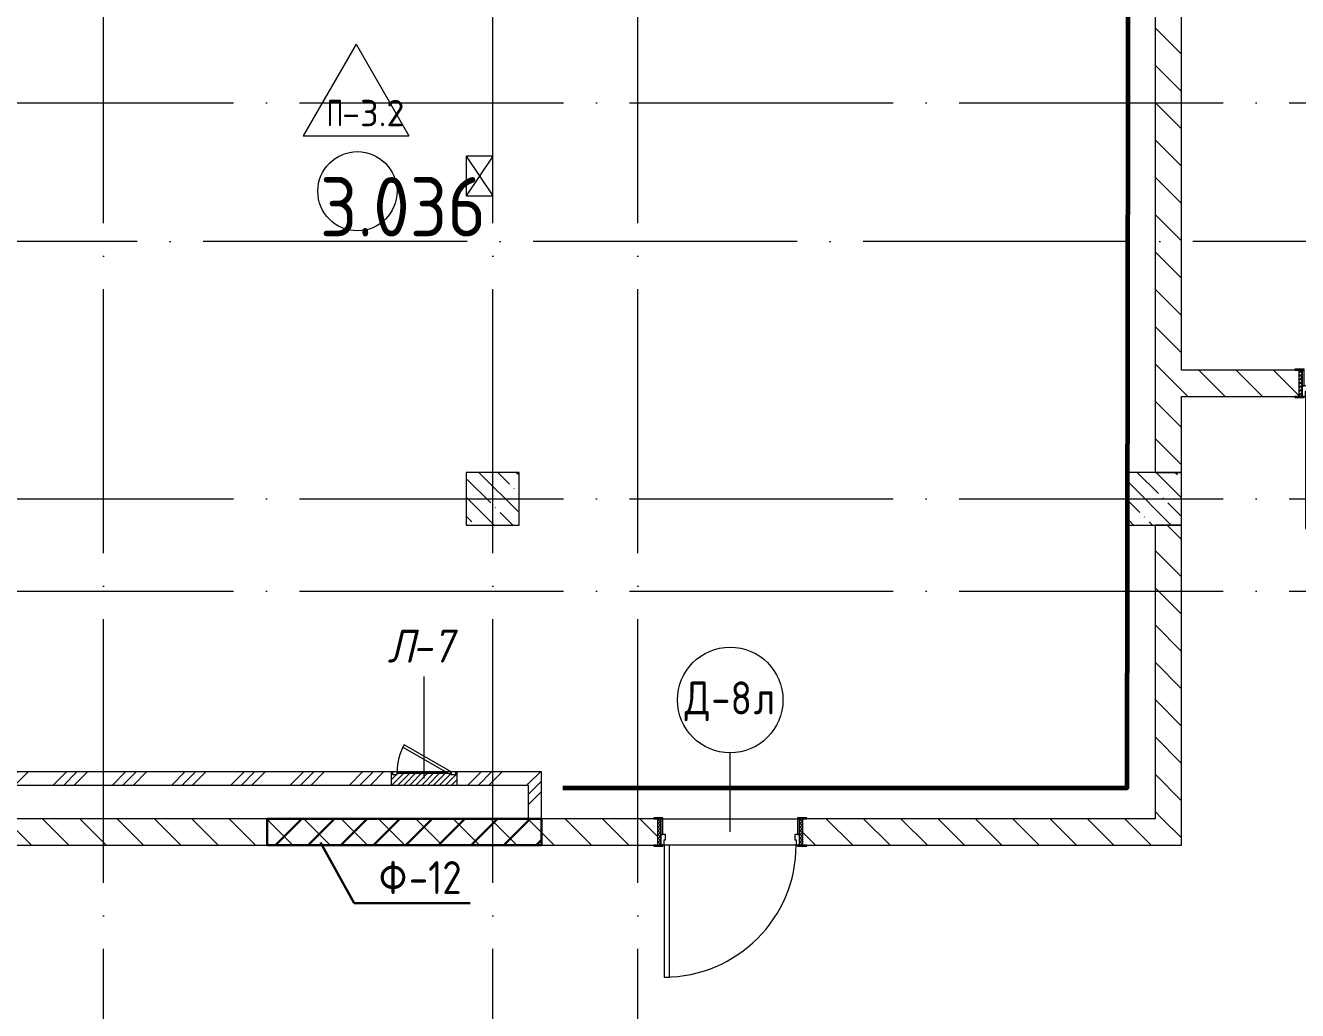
# Model space of a CAD drawing. Header units: millimetres. Extents: x -592259 to 288321, y -552984 to 293768.
# Drawn here: x 148662 to 158303, y -210760 to -203294 of the extents above; entities that cross this region are included whole.
import ezdxf

# ---------------------------------------------------------------- set-up
doc = ezdxf.new("R2010")
doc.units = ezdxf.units.MM
doc.linetypes.add('ADSK_Линия сетки', pattern=[2500, 2000, -250, 0, -250])
for name, color, linetype, lineweight in [('0.1) Блок 3 вып', 6, 'Continuous', 30), ('2)Фархверки', 40, 'Continuous', 30), ('4.2) Штук 4 вып', 6, 'Continuous', 60), ('A-AREA-____-IDEN', 250, 'Continuous', 9), ('A-DETL-GENF-OTLN', 250, 'Continuous', 5), ('A-DOOR-____-IDEN', 250, 'Continuous', 9), ('A-DOOR-____-MCUT', 250, 'Continuous', 5), ('A-DOOR-____-OTLN', 250, 'Continuous', 5), ('A-DOOR-FRAM-MCUT', 250, 'Continuous', 5), ('A-DOOR-FRAM-OTLN', 250, 'Continuous', 5), ('A-FLOR-____-IDEN', 250, 'Continuous', 9), ('A-GENM-____-MCUT', 250, 'Continuous', 25), ('A-GENM-____-OTLN', 250, 'Continuous', 9), ('A-GLAZ-____-OTLN', 250, 'Continuous', 5), ('A-WALL-____-MCUT', 250, 'Continuous', 13), ('A-WALL-____-PATT', 250, 'Continuous', 13), ('I-WALL-____-OTLN', 250, 'Continuous', 9), ('S-COLS-____-MCUT', 250, 'Continuous', 25), ('S-COLS-____-OTLN', 250, 'Continuous', 9), ('S-GRID-____-OTLN', 250, 'Continuous', 9)]:
    doc.layers.add(name, color=color, linetype=linetype, lineweight=lineweight)
doc.styles.add('GOST Common_1', font='', dxfattribs={"width": 0.9, "height": 250})
doc.styles.add('ISOCPEUR_1', font='isocpeur.ttf', dxfattribs={"width": 0.9, "height": 250})
doc.styles.add('ISOCPEUR_2', font='isocpeur.ttf', dxfattribs={"height": 160})
doc.styles.add('ISOCPEUR_I', font='isocpeui.ttf', dxfattribs={"width": 0.9, "height": 12.5})
doc.styles.get('GOST Common_1').set_extended_font_data('GOST Common')
pattern_1 = [(135, (28052.9, -258555.93), (-141.42136, -141.42136), [])]
pattern_2 = [(45, (28052.9, -258555.93), (-224.5064, 224.5064), []), (45, (28132.28, -258555.93), (0, 449.0128), []), (45, (27973.53, -258555.93), (0, 449.0128), [])]
pattern_3 = [(135, (28052.9, -258555.93), (-142.5612, -142.5612), []), (135, (28195.47, -258555.93), (-142.5612, -142.5612), [252.016, -50.403, 3.353, -47.05])]

# ---------------------------------------------------------------- blocks, each defined once
blk = doc.blocks.new('Дверь_СКБ_1Ст_Внутренняя - Д-8л_1100x2100h_Комната инструктора-41874344-АР1_Маркировочный план 3 этажа секция 2_3')
at = {"layer": 'A-DOOR-____-OTLN'}
h = blk.add_hatch(dxfattribs=at)
h.set_pattern_fill('FP_9', color=256, style=0, pattern_type=2)
h.set_pattern_definition([(135, (1751.41, 164.685), (-14.14214, -14.14214), []), (225, (1751.41, 164.685), (14.14214, -14.14214), [])])
h.paths.add_polyline_path([(562.5, 100), (537.5, 100), (537.5, -100), (562.5, -100)])
at = {"layer": 'A-DOOR-FRAM-OTLN'}
h = blk.add_hatch(dxfattribs=at)
h.set_pattern_fill('FP_10', color=256, style=0, pattern_type=2)
h.set_pattern_definition([(45, (-371.384, 164.685), (-14.1421, 14.1421), []), (135, (-371.384, 164.685), (-14.1421, -14.1421), [])])
h.paths.add_polyline_path([(-537.5, 100), (-537.5, -100), (-512.5, -100), (-512.5, 100)])
at = {"layer": 'A-DOOR-____-MCUT'}
for p, q in [((512.5, 1100), (472.5, 1100)), ((472.5, 1100), (472.5, 100)), ((512.5, 100), (512.5, 1100)), ((472.5, 100), (512.5, 100))]:
    blk.add_line(p, q, dxfattribs=at)
at = {"layer": 'A-DOOR-____-OTLN'}
blk.add_arc((512.5, 100), 1000, 90, 180, dxfattribs=at)
at = {"layer": 'A-DOOR-FRAM-MCUT'}
for p, q in [((-497.5, 108), (-567.5, 108)), ((-567.5, 108), (-567.5, 100)), ((-567.5, 100), (-497.5, 100)), ((-512.5, 100), (-537.5, 100)), ((-537.5, 100), (-537.5, -100)), ((-487.5, 100), (-512.5, 100)), ((-512.5, 100), (-512.5, 20)), ((-512.5, -100), (-512.5, 100)), ((-497.5, 100), (-512.5, 100)), ((-512.5, 100), (-512.5, 99)), ((-512.5, 99), (-497.5, 99)), ((-497.5, 100), (-497.5, 108)), ((-497.5, 99), (-497.5, 100)), ((-487.5, 60), (-487.5, 100)), ((512.5, 100), (512.5, 60)), ((537.5, 100), (512.5, 100)), ((592.5, 108), (522.5, 108)), ((522.5, 108), (522.5, 100)), ((537.5, 100), (522.5, 100)), ((522.5, 100), (522.5, 99)), ((522.5, 100), (592.5, 100)), ((522.5, 99), (537.5, 99)), ((537.5, 20), (537.5, 100)), ((562.5, 100), (537.5, 100)), ((537.5, 100), (537.5, -100)), ((537.5, 99), (537.5, 100)), ((562.5, -100), (562.5, 100)), ((592.5, 100), (592.5, 108)), ((-512.5, 20), (-477.5, 20)), ((-497.5, 20), (-512.5, 20)), ((-512.5, 20), (-512.5, -100)), ((-497.5, -100), (-497.5, 20)), ((-477.5, 60), (-487.5, 60)), ((-477.5, 20), (-477.5, 60)), ((512.5, 60), (502.5, 60)), ((502.5, 60), (502.5, 20)), ((502.5, 20), (537.5, 20)), ((537.5, 20), (522.5, 20)), ((522.5, 20), (522.5, -100)), ((537.5, -100), (537.5, 20)), ((-497.5, -100), (-567.5, -100)), ((-567.5, -100), (-567.5, -108)), ((-567.5, -108), (-497.5, -108)), ((-537.5, -100), (-512.5, -100)), ((-512.5, -100), (-497.5, -100)), ((-497.5, -108), (-497.5, -100)), ((522.5, -100), (537.5, -100)), ((592.5, -100), (522.5, -100)), ((522.5, -100), (522.5, -108)), ((522.5, -108), (592.5, -108)), ((537.5, -100), (562.5, -100)), ((592.5, -108), (592.5, -100))]:
    blk.add_line(p, q, dxfattribs=at)
blk = doc.blocks.new('_Wn_-As_OpeningMEP_wall__Rectangular - _Wn_-As_OpeningMEP_wall__Rectangular-40864232-АР1_Маркировочный план 3 этажа секция 2_3')
at = {"layer": 'A-DETL-GENF-OTLN', "lineweight": 5}
for p, q in [((150, -100), (-150, 100)), ((150, 100), (-150, -100)), ((-150, 100), (-150, -100)), ((150, 100), (-150, 100)), ((-150, 100), (-150, -100)), ((150, -100), (150, 100)), ((150, -100), (150, 100)), ((-150, -100), (150, -100))]:
    blk.add_line(p, q, dxfattribs=at)
blk = doc.blocks.new('АР_Люк - ЛРС_ВК_500х400_наружный_NCS S 1000-N-42736189-АР1_Маркировочный план 3 этажа секция 2_3')
at = {"layer": 'A-DOOR-____-OTLN'}
h = blk.add_hatch(dxfattribs=at)
h.set_pattern_fill('FP_144', color=256, style=0, pattern_type=2)
h.set_pattern_definition([(45, (125, 0), (-22.6274, 22.6274), [])])
h.paths.add_polyline_path([(375, -50), (375, 50), (365, 50), (365, 30), (330, 30), (330, 50), (320, 32.7), (290, 50), (-125, 50), (-125, -50), (330, -50)])
h.paths.add_polyline_path([(-80, 30), (-115, 30), (-115, 40), (-80, 40)])
h.paths.add_polyline_path([(-90, 43), (-115, 43), (-115, 48)])
h.paths.add_polyline_path([(-80, 41), (-90, 43), (-80, 43)])
at = {"layer": 'A-DETL-GENF-OTLN', "lineweight": 5}
for p, q in [((375, 50), (-125, 50)), ((-125, 50), (-125, -50)), ((375, -50), (375, 50)), ((-125, -50), (375, -50))]:
    blk.add_line(p, q, dxfattribs=at)
at = {"layer": 'A-DOOR-____-MCUT', "lineweight": 5}
for p, q in [((-25.1, 255), (-35.1, 237.7)), ((-35.1, 237.7), (320, 32.7)), ((330, 50), (-25.1, 255)), ((-80, 50), (-115, 50)), ((-115, 50), (-115, 30)), ((-115, 30), (-80, 30)), ((-80, 30), (-80, 50)), ((320, 32.7), (330, 50)), ((365, 50), (330, 50)), ((330, 50), (330, 30)), ((330, 30), (365, 30)), ((365, 30), (365, 50))]:
    blk.add_line(p, q, dxfattribs=at)
blk.add_arc((330, 50), 410, 150, 180, dxfattribs=at)
at = {"layer": 'A-DOOR-____-OTLN'}
blk.add_line((330, 50), (-25.1, 255), dxfattribs=at)
blk = doc.blocks.new('ASML_АР_Отделка Люка - ВО Отделка люков_Грунтовка 0_Шпатлевка 0_Окраска 0_0-42722003-АР1_Маркировочный план 3 этажа секция 2_3')
at = {"layer": 'A-GENM-____-MCUT', "lineweight": 5}
for p, q in [((-240, 3), (-250, 3)), ((-250, 3), (-250, 0)), ((177.1, 3), (-205, 3)), ((205, 3), (201, 3)), ((250, 3), (240, 3)), ((250, 0), (250, 3)), ((-250, 0), (-240, 0)), ((-205, 0), (182.3, 0)), ((199.2, 0), (205, 0)), ((240, 0), (250, 0))]:
    blk.add_line(p, q, dxfattribs=at)
blk = doc.blocks.new('AAR_СКБ_Марка_Помещения_мал - Номер-28977439-АР1_Маркировочный план 3 этажа секция 2_3')
at = {"layer": 'A-AREA-____-IDEN'}
blk.add_circle((-0.028, 0), 3, dxfattribs=at)
blk = doc.blocks.new('AAR_СКБ_Марка_Перекрытия - Марка пола-17325028-АР1_Маркировочный план 3 этажа секция 2_3')
at = {"layer": 'A-FLOR-____-IDEN'}
for p, q in [((0, 6.932), (-4.002, 0)), ((0, 6.932), (4.002, 0)), ((-4.002, 0), (4.002, 0))]:
    blk.add_line(p, q, dxfattribs=at)
blk = doc.blocks.new('ADSK_Марка_Дверь - Типоразмер_ADSK_Марка-30565456-АР1_Маркировочный план 3 этажа секция 2_3')
at = {"layer": 'A-DOOR-____-IDEN'}
blk.add_circle((0, 0), 4, dxfattribs=at)

msp = doc.modelspace()

# ---------------------------------------------------------------- hatches: boundary and pattern name
at = {"layer": '0.1) Блок 3 вып'}
h = msp.add_hatch(dxfattribs=at)
h.set_pattern_fill('ANSI31', color=256, scale=55)
h.paths.add_polyline_path([(164551.4057, -208660.928), (164752.8838, -208660.928), (164752.8838, -213230.9602), (164551.4057, -213230.9602)])
h.paths.add_polyline_path([(160552.9067, -209505.928), (164552.9057, -209505.928), (164552.9057, -209305.928), (160552.9067, -209305.928)])
h.paths.add_polyline_path([(152572.9052, -209305.928), (150494.4904, -209305.928), (150494.4904, -209505.928), (152572.9052, -209505.928)])
h.paths.add_polyline_path([(142352.8845, -203010.6466), (145652.8838, -203010.6466), (145652.8838, -203210.6466), (142352.8845, -203210.6466)])
h.paths.add_polyline_path([(145652.8838, -205450.9286), (142352.8845, -205450.9286), (142352.8845, -205249.6036), (145652.8838, -205249.6036)])
h.paths.add_polyline_path([(145652.8838, -206680.9292), (145852.9057, -206680.9292), (145852.9057, -200380.9292), (145652.8838, -200380.9292)])
h.paths.add_polyline_path([(145852.9057, -209505.928), (145652.8838, -209505.928), (145652.8838, -207080.9292), (145852.9057, -207080.9292)])
h.paths.add_polyline_path([(142152.8845, -203010.6466), (142352.8845, -203010.6466), (142352.8845, -205450.9286), (142152.8845, -205450.9286)])
at = {"layer": 'A-WALL-____-PATT', "lineweight": 15}
h = msp.add_hatch(dxfattribs=at)
h.set_pattern_fill('FP_1', color=256, style=0, pattern_type=2)
h.set_pattern_definition(pattern_1)
h.paths.add_polyline_path([(157222.885, -206680.9292), (157422.8838, -206680.9292), (157422.885, -200380.9292), (157222.885, -200380.9292), (157222.885, -206235.8078)])
h = msp.add_hatch(dxfattribs=at)
h.set_pattern_fill('FP_1', color=256, style=0, pattern_type=2)
h.set_pattern_definition(pattern_1)
h.paths.add_polyline_path([(160752.8838, -206105.926), (164551.9057, -206105.926), (164551.9057, -205905.926), (159412.9057, -205905.926), (159412.9057, -206105.926), (160716.5295, -206105.926)])
h.paths.add_polyline_path([(157422.885, -206105.926), (158312.9057, -206105.926), (158312.9057, -205905.926), (157422.885, -205905.926), (157422.885, -206005.9289)])
h = msp.add_hatch(dxfattribs=at)
h.set_pattern_fill('FP_1', color=256, style=0, pattern_type=2)
h.set_pattern_definition(pattern_1)
h.paths.add_polyline_path([(157222.885, -209305.928), (157422.885, -209305.928), (157422.885, -207080.9292), (157222.885, -207080.9292), (157222.885, -209105.928)])
h = msp.add_hatch(dxfattribs=at)
h.set_pattern_fill('FP_11', color=256, style=0, pattern_type=2)
h.set_pattern_definition(pattern_2)
h.paths.add_polyline_path([(152472.9052, -209050.428), (152472.9052, -208950.428), (151932.9052, -208950.428), (151932.9052, -209050.428), (152402.8838, -209050.428)])
h.paths.add_polyline_path([(146052.9056, -209050.428), (146052.8838, -208950.428), (145852.9056, -208950.428), (145852.9056, -209050.428), (146052.8838, -209050.428)])
h.paths.add_polyline_path([(149331.3245, -209050.428), (151432.9052, -209050.428), (151432.9052, -208950.428), (146352.9056, -208950.428), (146352.9056, -209050.428), (147157.4448, -209050.428)])
h = msp.add_hatch(dxfattribs=at)
h.set_pattern_fill('FP_11', color=256, style=0, pattern_type=2)
h.set_pattern_definition(pattern_2)
h.paths.add_polyline_path([(152563.8568, -209305.928), (152572.9052, -209305.928), (152572.9052, -208950.428), (152472.9052, -208950.428), (152472.9052, -209305.928), (152558.9052, -209305.928)])
h = msp.add_hatch(dxfattribs=at)
h.set_pattern_fill('FP_1', color=256, style=0, pattern_type=2)
h.set_pattern_definition(pattern_1)
h.paths.add_polyline_path([(157422.885, -209505.928), (157422.885, -209305.928), (154552.9055, -209305.928), (154552.9055, -209505.928), (157115.2016, -209505.928)])
h.paths.add_polyline_path([(153452.9055, -209505.928), (153452.9055, -209305.928), (143692.9056, -209305.928), (143692.9056, -209505.928), (153422.9055, -209505.928)])
h.paths.add_polyline_path([(142302.8838, -209505.928), (143192.9056, -209505.928), (143192.9056, -209305.9281), (139002.9516, -209305.928), (139002.9516, -209505.928), (141902.8838, -209505.928)])
h.paths.add_polyline_path([(137502.9516, -209505.928), (137502.9516, -209305.928), (137152.9516, -209305.9286), (137152.9516, -209505.928), (137472.9516, -209505.928)])
at = {"layer": 'S-COLS-____-OTLN', "lineweight": 5}
h = msp.add_hatch(dxfattribs=at)
h.set_pattern_fill('FP_19', color=256, style=0, pattern_type=2)
h.set_pattern_definition(pattern_3)
h.paths.add_polyline_path([(152402.8838, -207080.9292), (152402.8838, -206680.9292), (152002.8838, -206680.9292), (152002.8838, -207080.9292)])
h = msp.add_hatch(dxfattribs=at)
h.set_pattern_fill('FP_19', color=256, style=0, pattern_type=2)
h.set_pattern_definition(pattern_3)
h.paths.add_polyline_path([(157222.885, -207080.9292), (157422.8838, -207080.9292), (157422.8838, -206680.9292), (157022.8838, -206680.9292), (157022.8838, -207080.9292), (157119.6596, -207080.9292)])

# ---------------------------------------------------------------- linework, layer by layer
at = {"layer": '0.1) Блок 3 вып'}
msp.add_lwpolyline([(152572.9052, -209305.928), (150494.4904, -209305.928), (150494.4904, -209505.928), (152572.9052, -209505.928)], close=True, dxfattribs=at)
at = {"layer": '2)Фархверки'}
msp.add_lwpolyline([(150898.3349, -209485.3779), (151153.5688, -209944.799), (151332.2326, -209944.799), (152032.2326, -209944.799)], dxfattribs=at)
at = {"layer": '4.2) Штук 4 вып'}
msp.add_lwpolyline([(152733.9238, -209070.8276), (157010.796, -209070.8276), (157022.8838, -200380.9292), (146003.8967, -200380.9292), (146003.8967, -208772.6447), (146018.7917, -208772.6447)], dxfattribs=at)
at = {"layer": 'A-DOOR-____-IDEN'}
for p, q in [((151682.9052, -209000.428), (151682.9052, -208228.9537)), ((154002.9055, -209405.928), (154002.9055, -208805.928))]:
    msp.add_line(p, q, dxfattribs=at)
at = {"layer": 'A-WALL-____-MCUT', "color": 7, "lineweight": 15}
for p, q in [((157222.885, -200380.9292), (157222.885, -206680.9292)), ((157422.885, -205905.926), (157422.885, -200380.9292)), ((158282.9057, -205905.926), (157422.885, -205905.926)), ((157422.885, -206105.926), (158282.9057, -206105.926)), ((157422.885, -206680.9292), (157422.885, -206105.926)), ((157222.885, -206680.9292), (157422.885, -206680.9292)), ((157222.885, -207080.9292), (157222.885, -209305.928)), ((157422.885, -209505.928), (157422.885, -207080.9292)), ((151442.9052, -208950.428), (146352.9056, -208950.428)), ((151847.9052, -208950.428), (151477.9052, -208950.428)), ((152572.9052, -208950.428), (151922.9052, -208950.428)), ((152572.9052, -209305.928), (152572.9052, -208950.428)), ((145852.9056, -209050.428), (152472.9052, -209050.428)), ((152472.9052, -209050.428), (152472.9052, -209305.928)), ((153422.9055, -209305.928), (145852.9056, -209305.928)), ((157222.885, -209305.928), (154582.9055, -209305.928)), ((143682.9056, -209505.928), (153422.9055, -209505.928)), ((154582.9055, -209505.928), (157422.885, -209505.928))]:
    msp.add_line(p, q, dxfattribs=at)
at = {"layer": 'A-WALL-____-MCUT', "lineweight": 15}
msp.add_line((157422.885, -207080.9292), (157222.885, -207080.9292), dxfattribs=at)
at = {"layer": 'I-WALL-____-OTLN', "lineweight": 15}
for p, q in [((153492.9055, -209305.928), (154512.9055, -209305.928)), ((154502.9055, -209505.928), (153542.9055, -209505.928))]:
    msp.add_line(p, q, dxfattribs=at)
at = {"layer": 'S-COLS-____-MCUT', "lineweight": 5}
for p, q in [((152402.8838, -206680.9292), (152002.8838, -206680.9292)), ((152002.8838, -206680.9292), (152002.8838, -207080.9292)), ((152402.8838, -207080.9292), (152402.8838, -206680.9292)), ((157422.8838, -206680.9292), (157022.8838, -206680.9292)), ((157022.8838, -206680.9292), (157022.8838, -207080.9292)), ((157422.8838, -207080.9292), (157422.8838, -206680.9292)), ((152002.8838, -207080.9292), (152402.8838, -207080.9292)), ((157022.8838, -207080.9292), (157222.885, -207080.9292))]:
    msp.add_line(p, q, dxfattribs=at)
at = {"layer": 'S-COLS-____-OTLN', "lineweight": 5}
msp.add_line((157222.885, -207080.9292), (157422.8838, -207080.9292), dxfattribs=at)
at = {"layer": 'S-GRID-____-OTLN', "linetype": 'ADSK_Линия сетки'}
for p, q in [((149252.9057, -262294.7685), (149252.9057, -197353.9241)), ((152202.9057, -262294.7685), (152202.9057, -197353.9241)), ((153302.9057, -262294.7685), (153302.9057, -197353.9241)), ((93236.8325, -203880.9286), (184856.9445, -203880.9286)), ((184510.8783, -204930.9286), (127372.9057, -204930.9286)), ((93236.8325, -206880.9286), (181748.3453, -206880.9286)), ((93236.8325, -207580.9286), (184856.9445, -207580.9286))]:
    msp.add_line(p, q, dxfattribs=at)

# ---------------------------------------------------------------- block references
at = {"layer": 'A-AREA-____-IDEN', "xscale": 99.99999999999993, "yscale": 99.99999999999993, "zscale": 99.99999999999993}
msp.add_blockref('AAR_СКБ_Марка_Помещения_мал - Номер-28977439-АР1_Маркировочный план 3 этажа секция 2_3', (151180.549, -204550.634), dxfattribs=at)
at = {"layer": 'A-DOOR-____-IDEN', "xscale": 99.99999999999993, "yscale": 99.99999999999993, "zscale": 99.99999999999993}
msp.add_blockref('ADSK_Марка_Дверь - Типоразмер_ADSK_Марка-30565456-АР1_Маркировочный план 3 этажа секция 2_3', (154002.9055, -208405.928), dxfattribs=at)
at = {"layer": 'A-DOOR-____-OTLN', "rotation": 180}
for p in [(158875.4057, -206005.926), (154015.4055, -209405.928)]:
    msp.add_blockref('Дверь_СКБ_1Ст_Внутренняя - Д-8л_1100x2100h_Комната инструктора-41874344-АР1_Маркировочный план 3 этажа секция 2_3', p, dxfattribs=at)
at = {"layer": 'A-DOOR-____-OTLN'}
msp.add_blockref('АР_Люк - ЛРС_ВК_500х400_наружный_NCS S 1000-N-42736189-АР1_Маркировочный план 3 этажа секция 2_3', (151557.9052, -209000.428), dxfattribs=at)
at = {"layer": 'A-FLOR-____-IDEN', "xscale": 99.99999999999993, "yscale": 99.99999999999993, "zscale": 99.99999999999993}
msp.add_blockref('AAR_СКБ_Марка_Перекрытия - Марка пола-17325028-АР1_Маркировочный план 3 этажа секция 2_3', (151166.9352, -204129.5959), dxfattribs=at)
at = {"layer": 'A-GENM-____-OTLN', "lineweight": 5}
msp.add_blockref('ASML_АР_Отделка Люка - ВО Отделка люков_Грунтовка 0_Шпатлевка 0_Окраска 0_0-42722003-АР1_Маркировочный план 3 этажа секция 2_3', (151682.9052, -208960.428), dxfattribs=at)
at = {"layer": 'A-GLAZ-____-OTLN', "rotation": 89.9999999999999}
msp.add_blockref('_Wn_-As_OpeningMEP_wall__Rectangular - _Wn_-As_OpeningMEP_wall__Rectangular-40864232-АР1_Маркировочный план 3 этажа секция 2_3', (152102.9052, -204435.928), dxfattribs=at)

# ---------------------------------------------------------------- texts
at = {"layer": '2)Фархверки', "char_height": 250, "attachment_point": 1, "style": 'GOST Common_1'}
for s, insert, width in [('\\fGOST Common|b0|i0|c204|p34|;\\W.9;Ф', (151341.3017, -209626.9614), 274.177125), ('-12', (151567.5205, -209626.9614), 526.708687)]:
    msp.add_mtext(s, dxfattribs=dict(at, insert=insert, width=width))
at = {"layer": 'A-AREA-____-IDEN', "insert": (150892.6486, -204443.1484), "char_height": 450, "width": 654.177, "attachment_point": 1, "style": 'ISOCPEUR_1'}
msp.add_mtext('3.036', dxfattribs=at)
at = {"layer": 'A-DOOR-____-IDEN', "char_height": 250, "attachment_point": 1}
for s, insert, width, style in [('\\fISOCPEUR|b0|i1|c204|p34|;\\W.9;Л', (151406.1245, -207872.5995), 223.670812, 'ISOCPEUR_I'), ('-7', (151590.6714, -207872.5995), 404.0505, 'ISOCPEUR_I'), ('\\fGOST Common|b0|i0|c204|p34|;\\W.9;Д', (153656.8481, -208265.4774), 245.316375, 'GOST Common_1'), ('-8', (153859.2544, -208265.4774), 389.620125, 'GOST Common_1'), ('\\fGOST Common|b0|i0|c204|p34|;\\W.9;л', (154180.7231, -208265.4774), 194.810062, 'GOST Common_1')]:
    msp.add_mtext(s, dxfattribs=dict(at, insert=insert, width=width, style=style))
at = {"layer": 'A-FLOR-____-IDEN', "char_height": 200, "attachment_point": 1, "style": 'ISOCPEUR_2'}
for s, insert, width in [('\\fISOCPEUR|b0|i0|c204|p34|;\\W.7;П', (150945.6002, -203858.2101), 140.295312), ('-3.2', (151061.3554, -203858.2101), 420.885937)]:
    msp.add_mtext(s, dxfattribs=dict(at, insert=insert, width=width))

doc.saveas('drawing.dxf')
